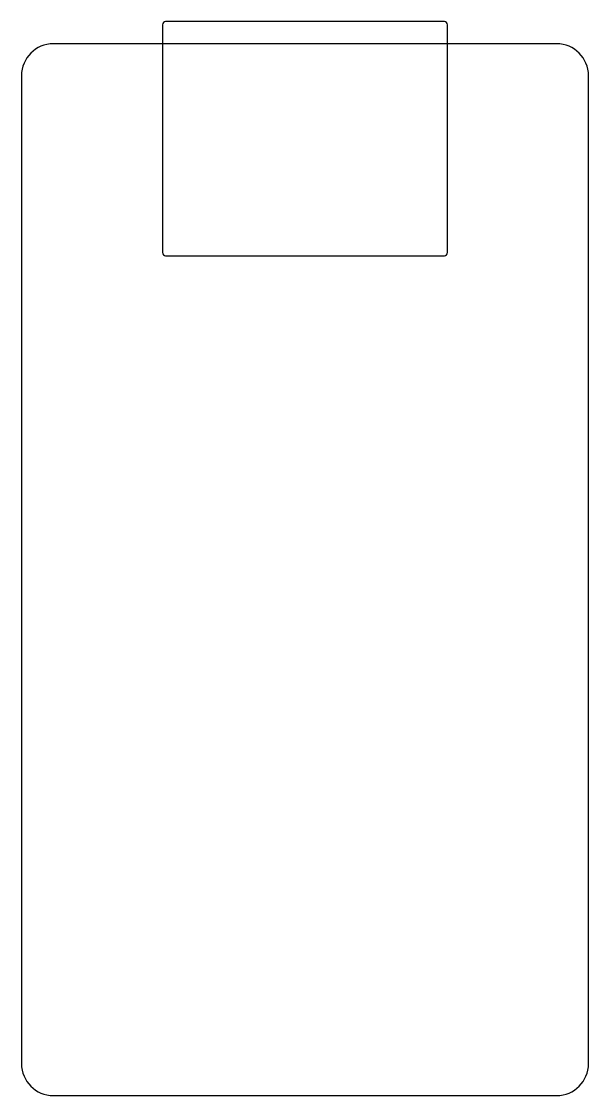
# Model space of a CAD drawing. Header units: millimetres. Extents: x 277.6 to 295.4, y -104.6 to -70.9.
import ezdxf

# ---------------------------------------------------------------- set-up
doc = ezdxf.new("R2010")
doc.units = ezdxf.units.MM

msp = doc.modelspace()

# ---------------------------------------------------------------- linework, layer by layer
at = {"linetype": 'CONTINUOUS'}
for p, q in [((282.005, -71.025), (282.005, -78.175)), ((290.845, -70.925), (282.105, -70.925)), ((290.945, -78.175), (290.945, -71.025)), ((294.365, -71.625), (278.585, -71.625)), ((277.585, -72.625), (277.585, -103.625)), ((295.365, -103.625), (295.365, -72.625)), ((282.105, -78.275), (290.845, -78.275)), ((278.585, -104.625), (294.365, -104.625))]:
    msp.add_line(p, q, dxfattribs=at)
for centre, radius, start, end in [((282.105, -71.025), 0.1, 90, 180), ((290.845, -71.025), 0.1, 0, 90), ((278.585, -72.625), 1, 90, 180), ((294.365, -72.625), 1, 0, 90), ((282.105, -78.175), 0.1, 180, 270), ((290.845, -78.175), 0.1, 270, 0), ((278.585, -103.625), 1, 180, 270), ((294.365, -103.625), 1, 270, 0)]:
    msp.add_arc(centre, radius, start, end, dxfattribs=at)

doc.saveas('drawing.dxf')
